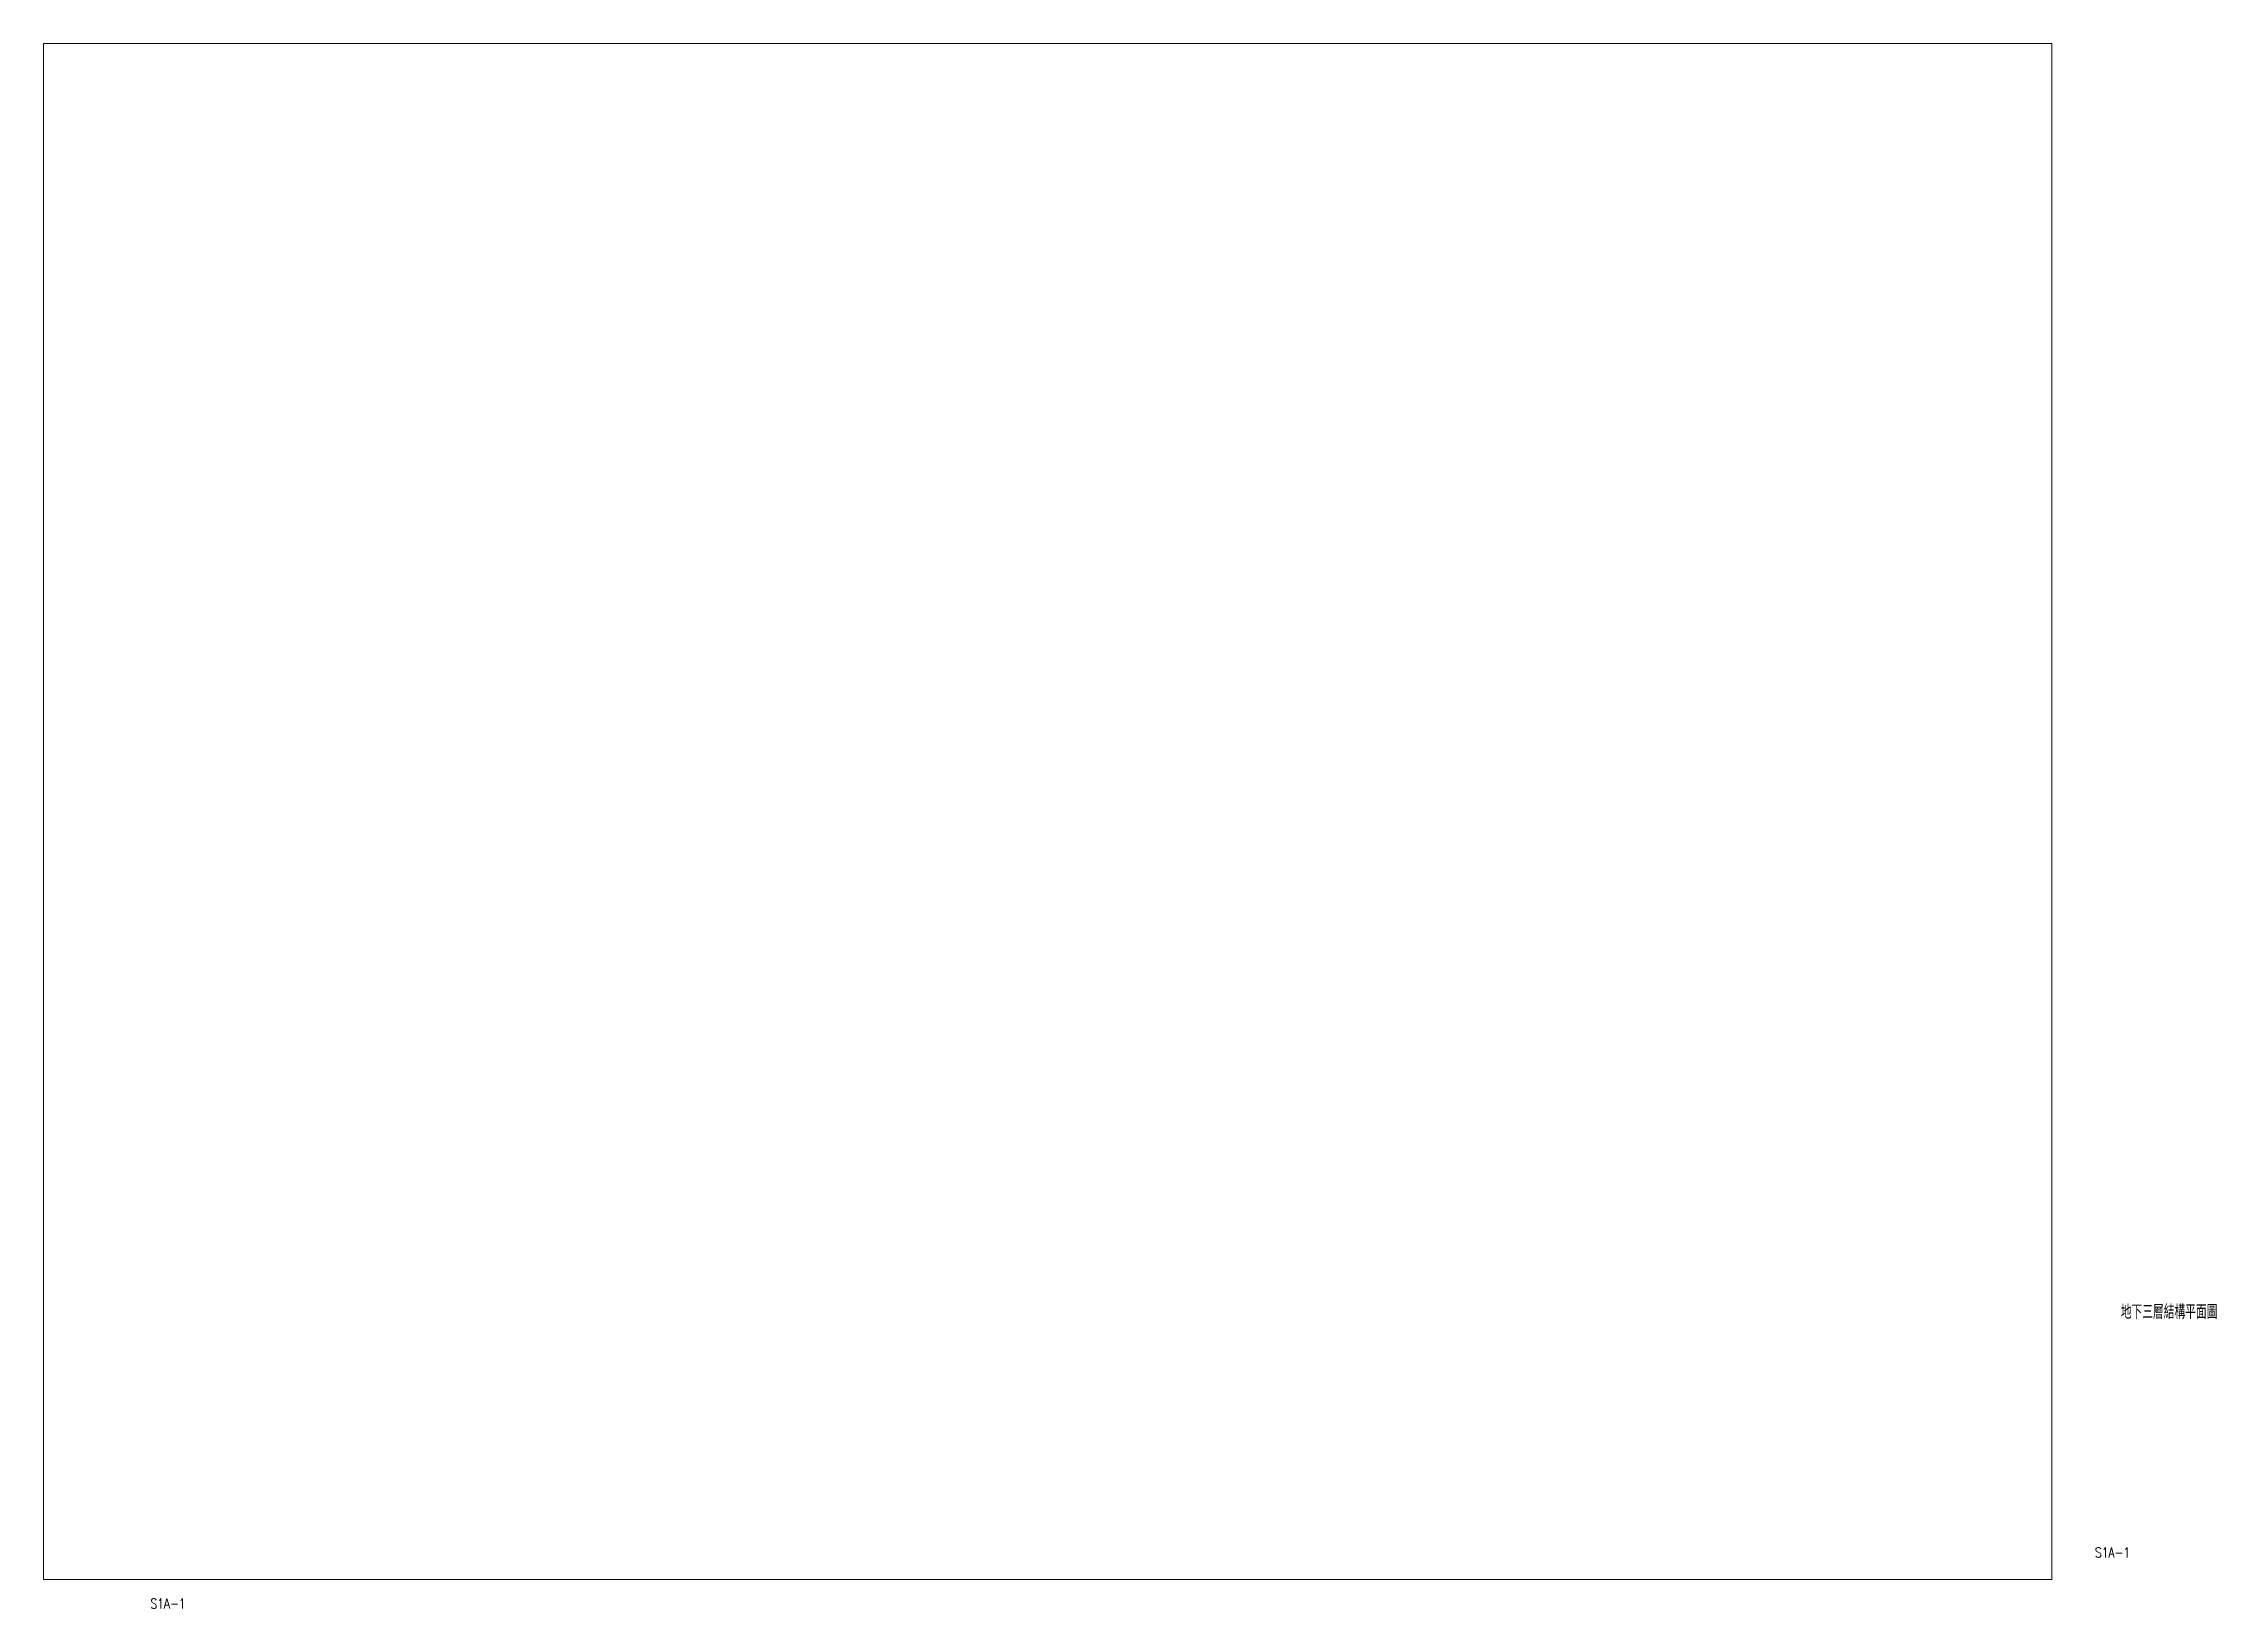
# Paper-space layout 'S1A-1地下三層結構平面圖' of a CAD drawing. Header units: millimetres. Extents: x 246 to 7939, y 170 to 5710.
import ezdxf
from ezdxf.enums import TextEntityAlignment as Align

# ---------------------------------------------------------------- set-up
doc = ezdxf.new("R2010")
doc.units = ezdxf.units.MM
doc.header["$LTSCALE"] = 100
doc.header["$MEASUREMENT"] = 0
doc.styles.get("Standard").update_dxf_attribs({"font": 'txt.shx', "width": 0.8, "bigfont": 'ae.shx'})

psp = doc.layouts.new('S1A-1地下三層結構平面圖')

# ---------------------------------------------------------------- texts
at = {"width": 0.8}
for s, height, p in [('地下三層結構平面圖', 50, (7771.2, 1223.2)), ('S1A-1', 35, (7571.2, 368.6))]:
    psp.add_text(s, height=height, dxfattribs=at).set_placement(p, align=Align.MIDDLE)
psp.add_text('S1A-1', height=35, dxfattribs=at).set_placement((624.8, 159.8), align=Align.BOTTOM_LEFT)

# ---------------------------------------------------------------- viewports
at = {"layer": '0'}
psp.add_viewport(center=(3801.2, 2991.6), size=(7109.8, 5436.91), view_center_point=(5333.87, 4086.81), view_height=8155.3653, dxfattribs=at)
psp.add_viewport(center=(3801.2, 2991.6), size=(7109.8, 5436.91), view_center_point=(-3553.32, 2727.58), view_height=5436.9102, status=3, dxfattribs=at)

doc.saveas('drawing.dxf')
